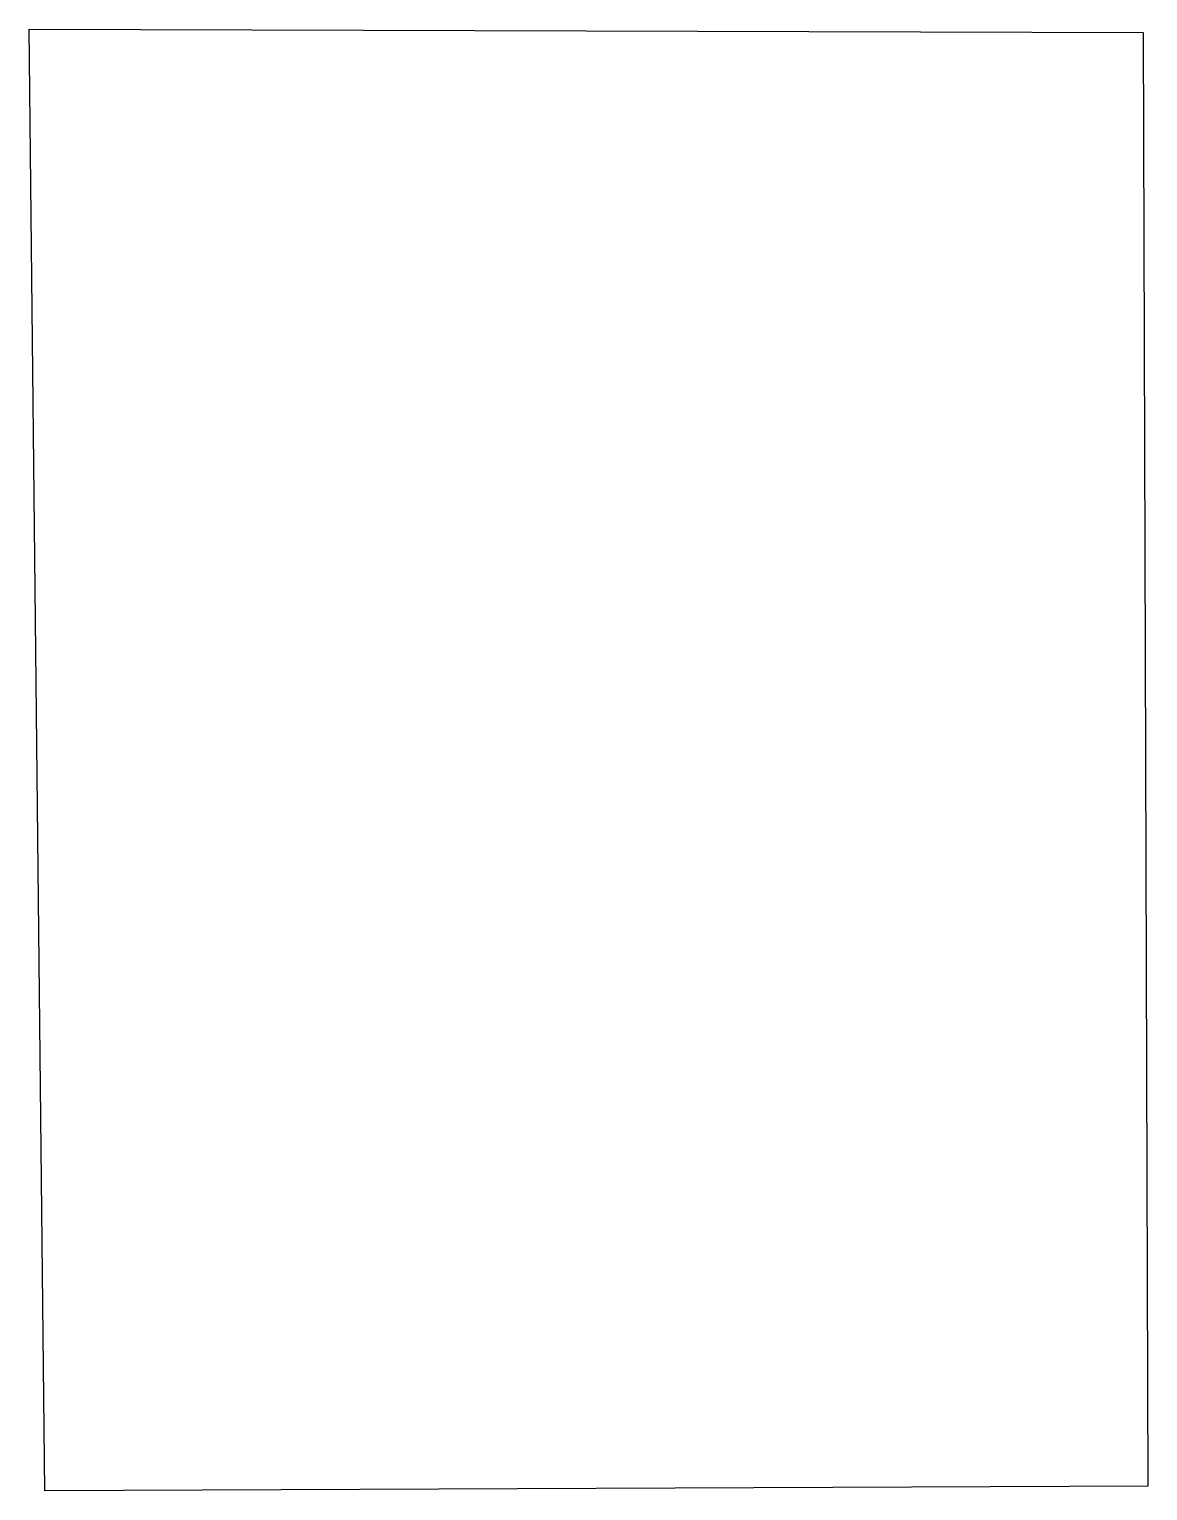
# Model space of a CAD drawing. Extents: x 29669 to 30281, y 12224 to 13023.
import ezdxf

# ---------------------------------------------------------------- set-up
doc = ezdxf.new("R2010")
doc.units = 0
doc.header["$MEASUREMENT"] = 0
doc.layers.add('MHSTUDENTBOUNDARIES', color=7, linetype='CONTINUOUS')

msp = doc.modelspace()

# ---------------------------------------------------------------- linework, layer by layer
at = {"layer": 'MHSTUDENTBOUNDARIES'}
msp.add_lwpolyline([(29669.36, 13023.44), (30278.23, 13021.57), (30280.68, 12226.88), (29677.9, 12224.42)], close=True, dxfattribs=at)

doc.saveas('drawing.dxf')
